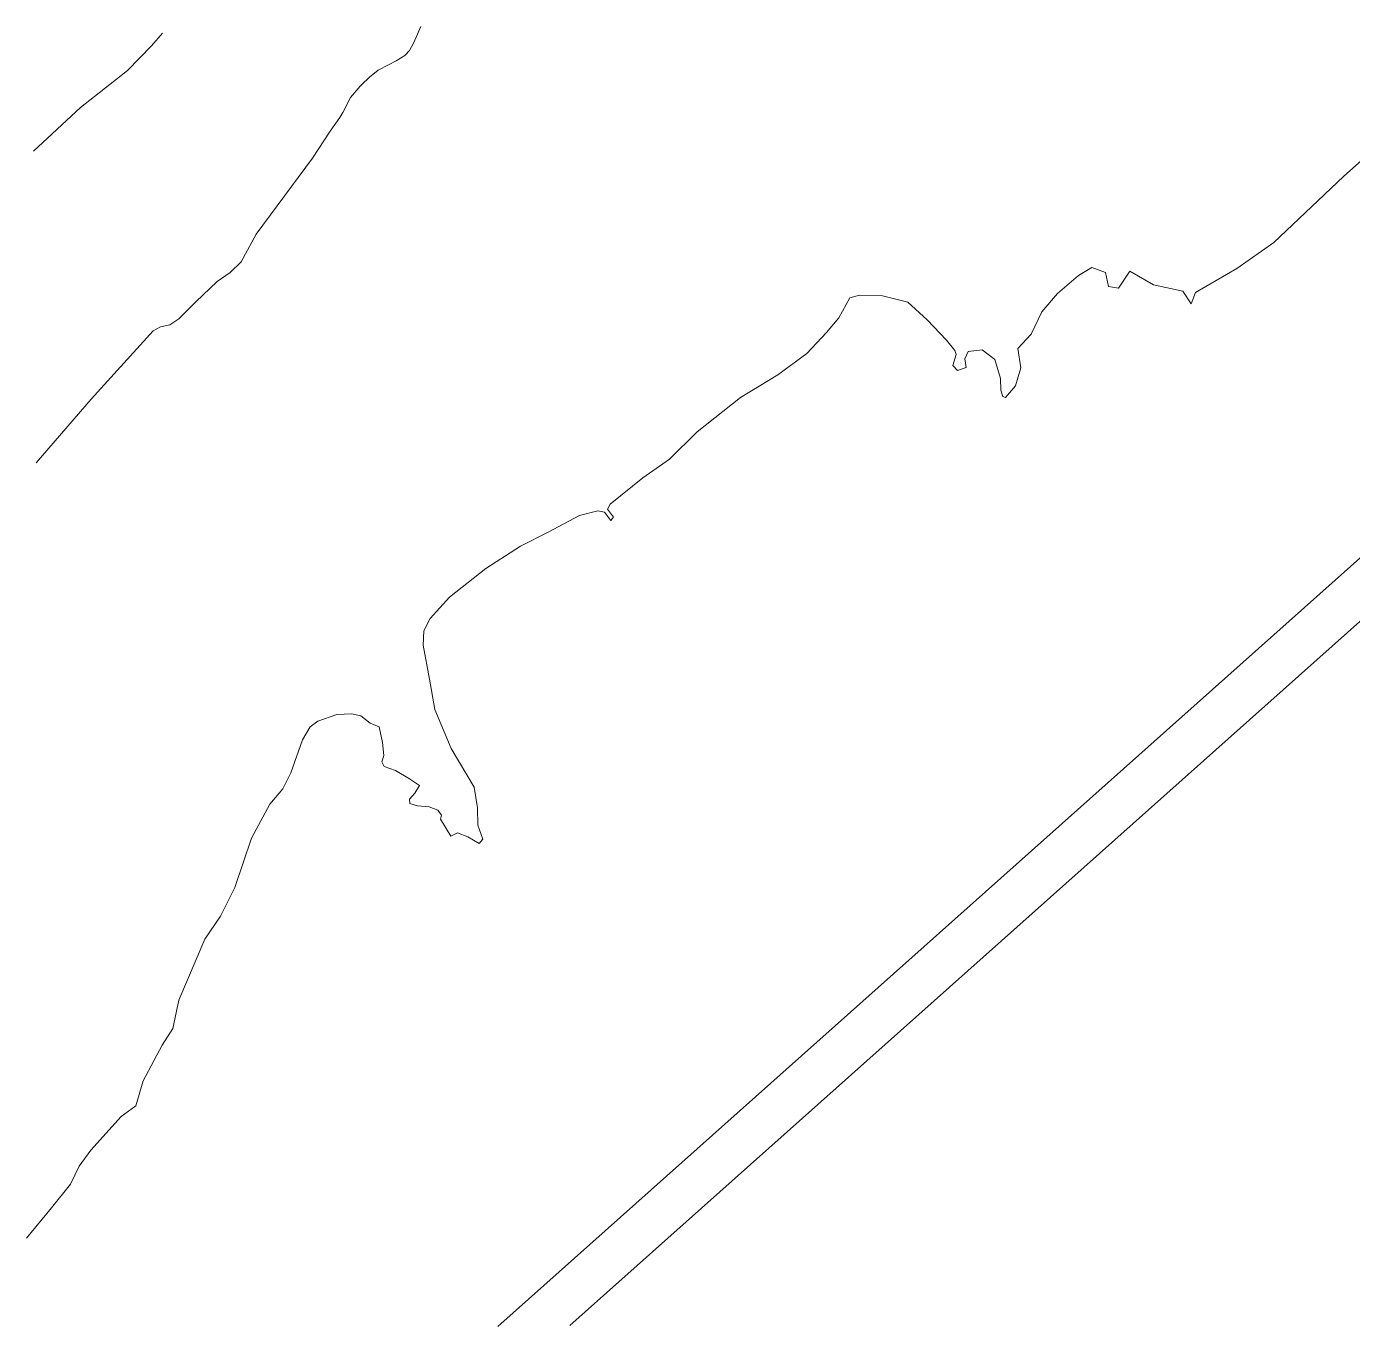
# Model space of a CAD drawing. Header units: feet. Extents: x 2819410 to 2831754, y 974571 to 993150.
# Drawn here: x 2821751 to 2824562, y 989590 to 992342 of the extents above; entities that cross this region are included whole.
import ezdxf

# ---------------------------------------------------------------- set-up
doc = ezdxf.new("R2010")
doc.units = ezdxf.units.FT
doc.header["$LTSCALE"] = 0.015
doc.header["$MEASUREMENT"] = 0
doc.layers.add('Dakota County Parcels', color=7, linetype='Continuous', lineweight=5)

msp = doc.modelspace()

# ---------------------------------------------------------------- linework, layer by layer
at = {"layer": 'Dakota County Parcels', "lineweight": 5}
for p, q in [((2822580, 992326.2), (2822587.2, 992342.3)), ((2822016.6, 992301.3), (2822039.3, 992328.2)), ((2822572, 992306.7), (2822580, 992326.2)), ((2821965.3, 992248.9), (2822016.6, 992301.3)), ((2822535, 992269.4), (2822553.4, 992281.1)), ((2822553.4, 992281.1), (2822563, 992291.4)), ((2822563, 992291.4), (2822572, 992306.7)), ((2822496.7, 992249.5), (2822518.4, 992261.3)), ((2822518.4, 992261.3), (2822535, 992269.4)), ((2821905.2, 992201.7), (2821965.3, 992248.9)), ((2822461.2, 992218.5), (2822478.1, 992234.6)), ((2822478.1, 992234.6), (2822496.7, 992249.5)), ((2821865.5, 992170.5), (2821905.2, 992201.7)), ((2822437.9, 992191.6), (2822458.8, 992215.7)), ((2822458.8, 992215.7), (2822461.2, 992218.5)), ((2821766.3, 992077.9), (2821865.5, 992170.5)), ((2822421.9, 992160), (2822437.9, 992191.6)), ((2822394.9, 992120.6), (2822415.5, 992149.1)), ((2822415.5, 992149.1), (2822421.9, 992160)), ((2822357.5, 992063.5), (2822394.9, 992120.6)), ((2824543.6, 992025.1), (2824618.6, 992091.4)), ((2822238, 991901.7), (2822357.5, 992063.5)), ((2824461.9, 991947.6), (2824543.6, 992025.1)), ((2824395.2, 991884.2), (2824461.9, 991947.6)), ((2822206, 991843.5), (2822238, 991901.7)), ((2824317.3, 991829.4), (2824395.2, 991884.2)), ((2822183, 991820.6), (2822206, 991843.5)), ((2823981.2, 991814.7), (2824009.6, 991831.6)), ((2824009.6, 991831.6), (2824038.5, 991821)), ((2822155.6, 991801.7), (2822183, 991820.6)), ((2823936.6, 991776.5), (2823981.2, 991814.7)), ((2824038.5, 991821), (2824045.2, 991791)), ((2824066.1, 991787.2), (2824089.9, 991823.8)), ((2824089.9, 991823.8), (2824140.1, 991794.3)), ((2824229.7, 991778.6), (2824317.3, 991829.4)), ((2822110, 991758.8), (2822155.6, 991801.7)), ((2823903.5, 991737.5), (2823936.6, 991776.5)), ((2824045.2, 991791), (2824066.1, 991787.2)), ((2824140.1, 991794.3), (2824202.2, 991780.9)), ((2824202.2, 991780.9), (2824220.2, 991754)), ((2824220.2, 991754), (2824229.7, 991778.6)), ((2822074.3, 991722.7), (2822110, 991758.8)), ((2823473.3, 991724.4), (2823496.4, 991767.1)), ((2823496.4, 991767.1), (2823517, 991772.9)), ((2823517, 991772.9), (2823566, 991771.6)), ((2823566, 991771.6), (2823619.3, 991758)), ((2823619.3, 991758), (2823660.4, 991720.1)), ((2822054.8, 991710.1), (2822074.3, 991722.7)), ((2823447.2, 991693.3), (2823473.3, 991724.4)), ((2823660.4, 991720.1), (2823701.4, 991677.5)), ((2823881.2, 991690), (2823903.5, 991737.5)), ((2821888.3, 991552.1), (2822019.6, 991697.2)), ((2822019.6, 991697.2), (2822035.5, 991705.6)), ((2822035.5, 991705.6), (2822054.8, 991710.1)), ((2823405.2, 991648.8), (2823447.2, 991693.3)), ((2823853, 991659.8), (2823881.2, 991690)), ((2822750.3, 989585.9), (2825099.8, 991680.5)), ((2823701.4, 991677.5), (2823719.5, 991655.7)), ((2823344.1, 991603.9), (2823405.2, 991648.8)), ((2823721.7, 991647.2), (2823715.1, 991623.3)), ((2823719.5, 991655.7), (2823721.7, 991647.2)), ((2823740.6, 991637.9), (2823747.5, 991653.5)), ((2823743.4, 991619.2), (2823740.6, 991637.9)), ((2823747.5, 991653.5), (2823776.8, 991656.5)), ((2823776.8, 991656.5), (2823803.8, 991636.3)), ((2823803.8, 991636.3), (2823816, 991596)), ((2823858.8, 991618.5), (2823853, 991659.8)), ((2823715.1, 991623.3), (2823724.5, 991613.2)), ((2823724.5, 991613.2), (2823743.4, 991619.2)), ((2823848, 991580.7), (2823858.8, 991618.5)), ((2823264.7, 991555.5), (2823344.1, 991603.9)), ((2823816, 991596), (2823817, 991571.6)), ((2823826.5, 991555.9), (2823848, 991580.7)), ((2821771.9, 991417.1), (2821888.3, 991552.1)), ((2823173, 991483.3), (2823264.7, 991555.5)), ((2823817, 991571.6), (2823820.6, 991558)), ((2823820.6, 991558), (2823826.5, 991555.9)), ((2822903.3, 989588.4), (2825100.2, 991546.9)), ((2823114.3, 991424.7), (2823173, 991483.3)), ((2823057.7, 991385.1), (2823114.3, 991424.7)), ((2822988.6, 991329.7), (2823057.7, 991385.1)), ((2822983.2, 991319.3), (2822988.6, 991329.7)), ((2822856.9, 991270.4), (2822923.4, 991305.9)), ((2822923.4, 991305.9), (2822962.2, 991315.2)), ((2822962.2, 991315.2), (2822976.8, 991312.5)), ((2822976.8, 991312.5), (2822990.3, 991295.3)), ((2822995.5, 991302.1), (2822983.2, 991319.3)), ((2822990.3, 991295.3), (2822995.5, 991302.1)), ((2822798.2, 991240.6), (2822856.9, 991270.4)), ((2822725.2, 991192.9), (2822798.2, 991240.6)), ((2822647.9, 991132.2), (2822725.2, 991192.9)), ((2822606.9, 991087), (2822647.9, 991132.2)), ((2822593.9, 991060.9), (2822606.9, 991087)), ((2822592.2, 991030.9), (2822593.9, 991060.9)), ((2822605.6, 990958.8), (2822592.2, 991030.9)), ((2822616.9, 990894.2), (2822605.6, 990958.8)), ((2822368.7, 990869.9), (2822409.2, 990884)), ((2822409.2, 990884), (2822440.4, 990885.1)), ((2822440.4, 990885.1), (2822460, 990880.8)), ((2822460, 990880.8), (2822480.1, 990865.2)), ((2822651.4, 990811.7), (2822616.9, 990894.2)), ((2822336.4, 990830.2), (2822352.8, 990857.5)), ((2822352.8, 990857.5), (2822368.7, 990869.9)), ((2822480.1, 990865.2), (2822498.9, 990857.2)), ((2822498.9, 990857.2), (2822505.6, 990824.1)), ((2822311.4, 990760), (2822336.4, 990830.2)), ((2822505.6, 990824.1), (2822509.1, 990796.8)), ((2822509.1, 990796.8), (2822504.6, 990783.2)), ((2822700, 990729.7), (2822651.4, 990811.7)), ((2822504.6, 990783.2), (2822509.5, 990773.5)), ((2822509.5, 990773.5), (2822533.3, 990764.9)), ((2822533.3, 990764.9), (2822563.1, 990747)), ((2822294.4, 990726.2), (2822311.4, 990760)), ((2822563.1, 990747), (2822584.2, 990733)), ((2822267, 990693.7), (2822294.4, 990726.2)), ((2822574.5, 990716.9), (2822563.1, 990704.3)), ((2822584.2, 990733), (2822574.5, 990716.9)), ((2822707.6, 990685.8), (2822700, 990729.7)), ((2822228, 990621.5), (2822267, 990693.7)), ((2822563.1, 990704.3), (2822564.1, 990695.1)), ((2822564.1, 990695.1), (2822580.4, 990690.4)), ((2822580.4, 990690.4), (2822604.9, 990687.8)), ((2822604.9, 990687.8), (2822623.4, 990680.6)), ((2822623.4, 990680.6), (2822630.7, 990670.3)), ((2822708.3, 990649.2), (2822707.6, 990685.8)), ((2822630.7, 990670.3), (2822629, 990662)), ((2822629, 990662), (2822650.9, 990626)), ((2822650.9, 990626), (2822664.7, 990632.7)), ((2822664.7, 990632.7), (2822687, 990624.3)), ((2822687, 990624.3), (2822710.9, 990610.1)), ((2822718.6, 990619.3), (2822708.3, 990649.2)), ((2822193.1, 990516.8), (2822228, 990621.5)), ((2822710.9, 990610.1), (2822718.6, 990619.3)), ((2822162.2, 990456.2), (2822193.1, 990516.8)), ((2822129.2, 990407.4), (2822162.2, 990456.2)), ((2822074.5, 990278.1), (2822129.2, 990407.4)), ((2822061.2, 990217.7), (2822074.5, 990278.1)), ((2822038.6, 990183), (2822061.2, 990217.7)), ((2821998.5, 990107), (2822038.6, 990183)), ((2821982.8, 990053.9), (2821998.5, 990107)), ((2821887.3, 989960), (2821951.7, 990031.5)), ((2821951.7, 990031.5), (2821982.8, 990053.9)), ((2821862.6, 989925.8), (2821887.3, 989960)), ((2821844.3, 989888.3), (2821862.6, 989925.8)), ((2821804.4, 989837.8), (2821844.3, 989888.3)), ((2821751.3, 989773.5), (2821804.4, 989837.8))]:
    msp.add_line(p, q, dxfattribs=at)

doc.saveas('drawing.dxf')
